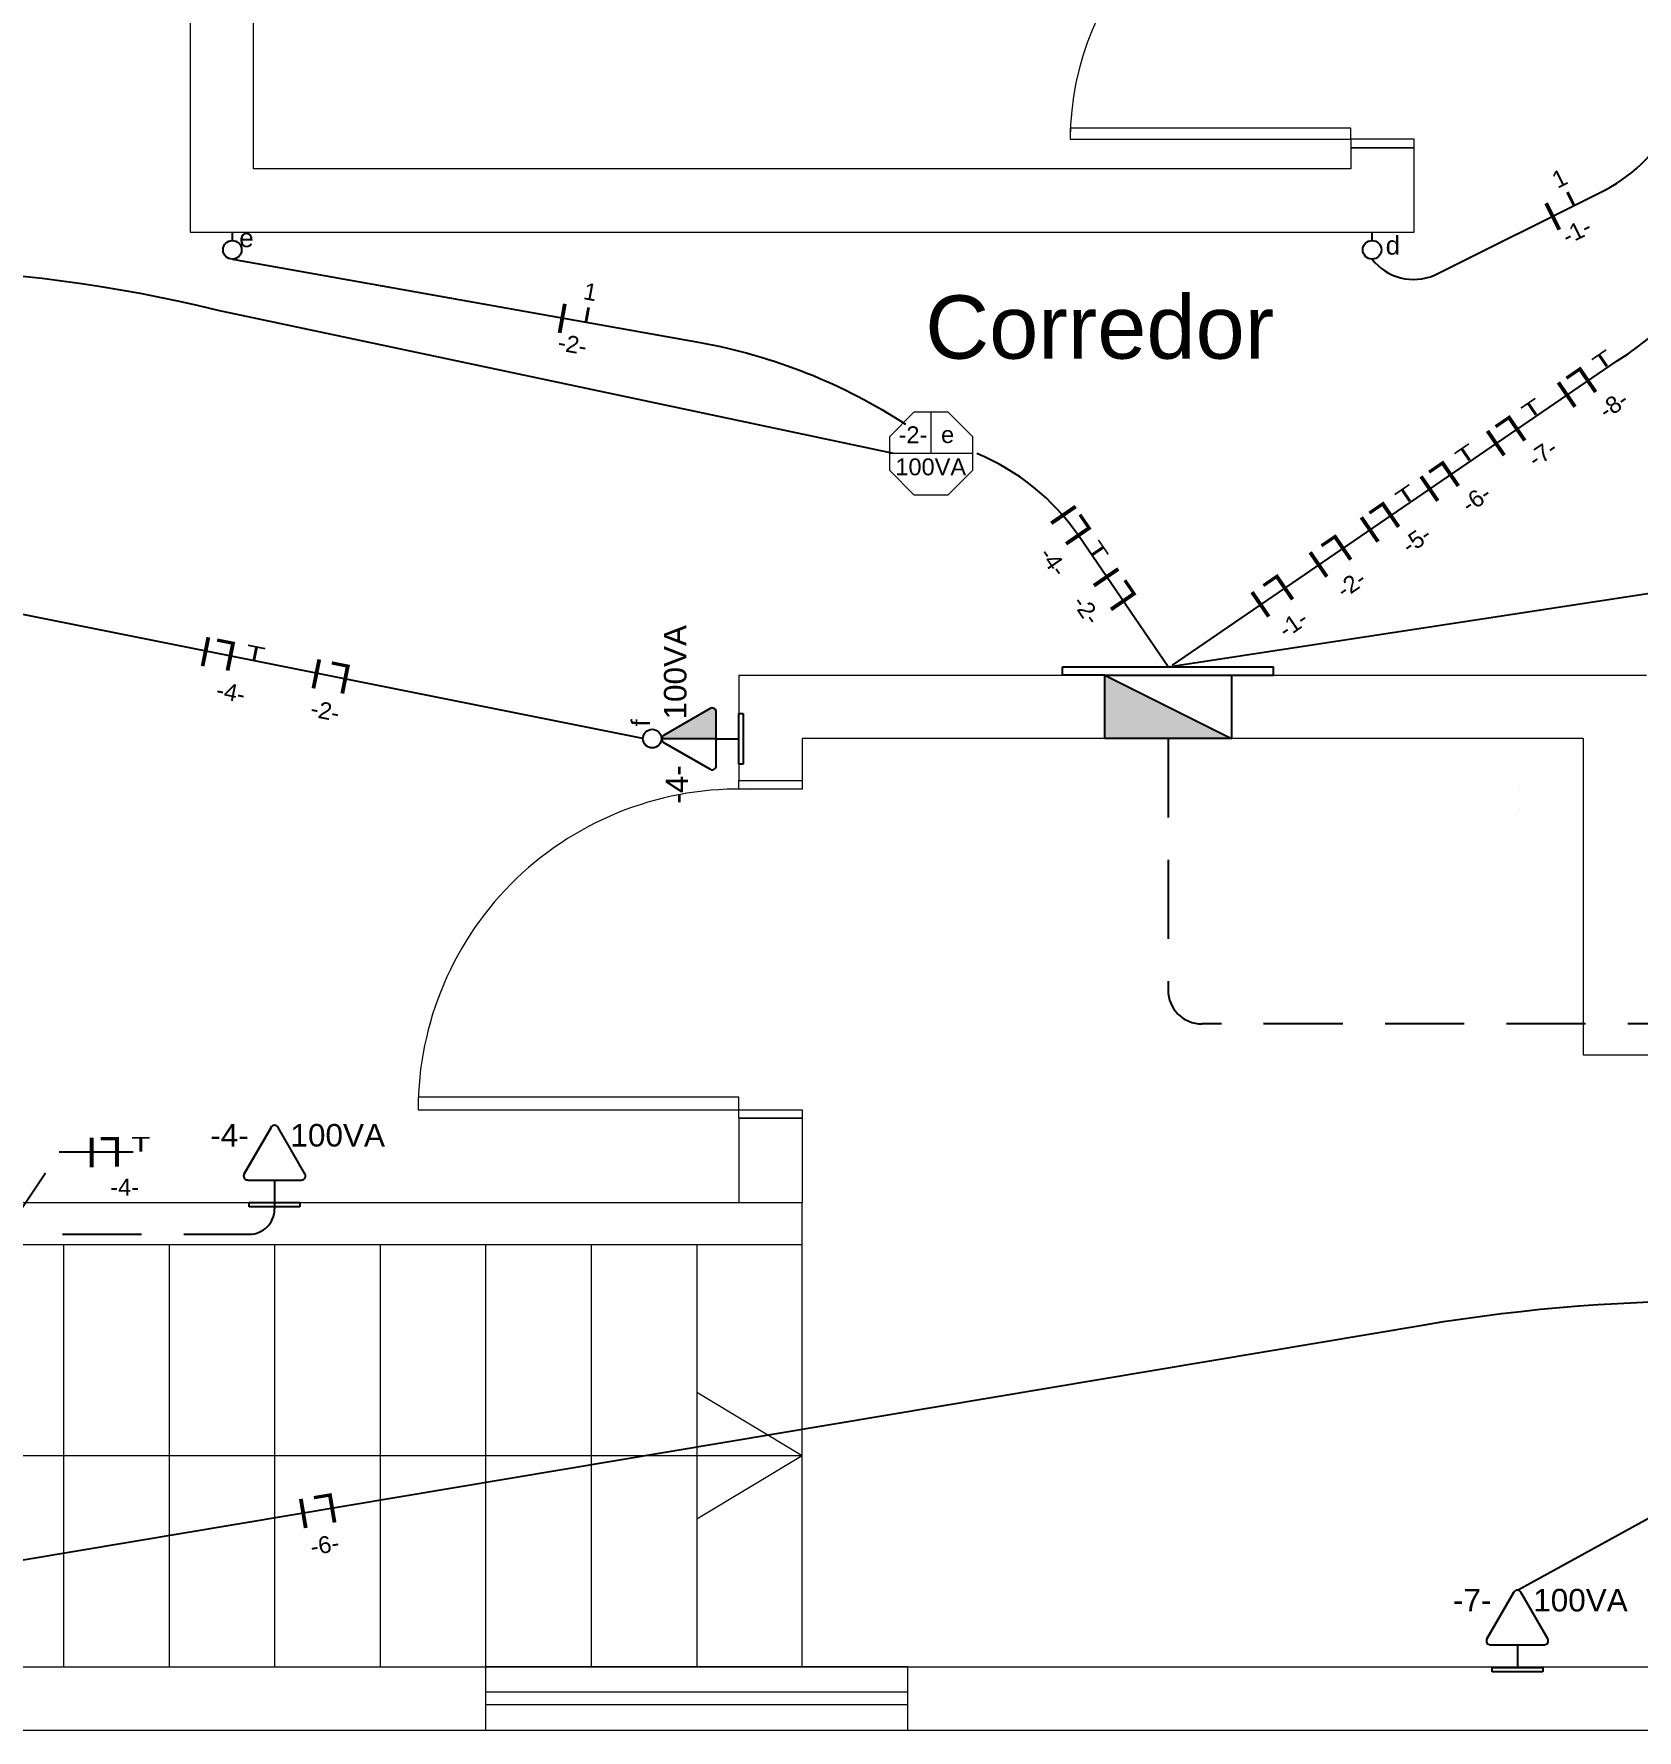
# Model space of a CAD drawing. Header units: millimetres. Extents: x 40 to 176, y -32 to 59.
# Drawn here: x 59.951 to 63.749, y 5.882 to 9.902 of the extents above; entities that cross this region are included whole.
import ezdxf
from ezdxf.enums import TextEntityAlignment as Align

# ---------------------------------------------------------------- set-up
doc = ezdxf.new("R2010")
doc.units = ezdxf.units.MM
doc.linetypes.add('HIDDEN', pattern=[0.375, 0.25, -0.125])
for name, color, linetype in [('1 - Circuitos', 7, 'Continuous'), ('22 - Textos', 7, 'Continuous'), ('5 - Identificadores', 7, 'Continuous'), ('7 - Eletroduto', 6, 'Continuous'), ('8 - Pontos de iluminação', 5, 'Continuous'), ('9 - Pontos de Tomadas', 240, 'Continuous')]:
    doc.layers.add(name, color=color, linetype=linetype)
doc.layers.add('21 - Portas', color=251, linetype='Continuous', lineweight=9)
doc.layers.add('4 - Edificação', color=8, linetype='Continuous', lineweight=20)
doc.styles.add('Arial0', font='arial.ttf', dxfattribs={"height": 3.14658})
doc.styles.add('SEACAD_Arial', font='arial.ttf')
doc.styles.get("Standard").update_dxf_attribs({"font": 'arial.ttf'})
doc.styles.add('TEXTO_NOMEQUADRO', font='arial.ttf')

# ---------------------------------------------------------------- blocks, each defined once
blk = doc.blocks.new('LAMPADA_TETO')
at = {"layer": '8 - Pontos de iluminação', "color": 5, "linetype": 'Continuous', "lineweight": 15, "true_color": 0x000005}
blk.add_lwpolyline([(0.0401, 0.0986), (-0.0412, 0.0986), (-0.0986, 0.0401), (-0.0986, -0.0395), (-0.0412, -0.098), (0.0401, -0.098), (0.0986, -0.0395), (0.0986, 0.0401)], close=True, dxfattribs=at)
for points in [[(0, 0), (0, 0.0986), (0, 0.0986)], [(0.0986, 0), (-0.0986, 0), (-0.0986, 0)]]:
    blk.add_lwpolyline(points, dxfattribs=at)
at = {"layer": '5 - Identificadores', "ltscale": 0.8}
blk.add_attdef('-N-', (-0.0775, 0.0247), '', height=0.04, dxfattribs=at)
at = {"layer": '5 - Identificadores', "ltscale": 0.8, "flags": 4}
blk.add_attdef('I', (0.0233, 0.025), '', height=0.04, dxfattribs=at)
blk.add_attdef('S-VA', text='', height=0.04, dxfattribs=at).set_placement((-0.0012, -0.0514), align=Align.CENTER)
blk = doc.blocks.new('TOMADA BAIXA')
at = {"layer": '9 - Pontos de Tomadas'}
for p, q in [((-0.072, 0.0682), (-0.0084, 0.1784)), ((-0.0084, 0.1784), (-0.072, 0.0682)), ((-0.0084, 0.1784), (-0.072, 0.0682)), ((0.072, 0.0682), (0.0084, 0.1784)), ((-0.0636, 0.0536), (0.0636, 0.0536)), ((0, 0.0536), (0, 0)), ((-0.06, -0.01), (-0.06, 0)), ((-0.06, 0), (0, 0)), ((0, 0), (0.06, 0)), ((0.06, 0), (0.06, -0.01)), ((0.06, -0.01), (-0.06, -0.01))]:
    blk.add_line(p, q, dxfattribs=at)
for centre, start, end in [((0, 0.1735), 29.9816, 150.0184), ((-0.0636, 0.0634), 150.0184, 270), ((0.0636, 0.0634), 270, 29.9816)]:
    blk.add_arc(centre, 0.00975, start, end, dxfattribs=at)
at = {"layer": '5 - Identificadores', "color": 7, "style": 'Arial0'}
for tag, p in [('-N-', (-0.1524, 0.1329)), ('VA', (0.0376, 0.1329))]:
    blk.add_attdef(tag, p, '', height=0.0534, dxfattribs=at)
blk = doc.blocks.new('CIRCUITO_TOMADA')
at = {"layer": '1 - Circuitos', "color": 1}
blk.add_attdef('I', (-0.074, -0.0364), '', height=0.07, dxfattribs=at)
at = {"layer": '1 - Circuitos', "color": 5}
blk.add_attdef('L', (0.0122, 0.035), '', height=0.07, rotation=180, dxfattribs=at)
at = {"layer": '1 - Circuitos', "color": 7, "width": 1.5}
blk.add_attdef('T', (0.0337, 0.0003), '', height=0.035, dxfattribs=at)
at = {"layer": '5 - Identificadores', "ltscale": 0.8}
blk.add_attdef('-N-', (-0.0167, -0.1035), '', height=0.04, dxfattribs=at)
blk = doc.blocks.new('TOMADA MEDIA')
at = {"layer": '9 - Pontos de Tomadas'}
h = blk.add_hatch(color=256, dxfattribs=at)
h.dxf.hatch_style = 1
h.paths.add_polyline_path([(0.0084, 0.1784, 0.268035), (0, 0.1833), (0, 0.0536), (0.0636, 0.0536, 0.577243), (0.072, 0.0682)])
for p, q in [((-0.072, 0.0682), (-0.0084, 0.1784)), ((-0.0084, 0.1784), (-0.072, 0.0682)), ((-0.0084, 0.1784), (-0.072, 0.0682)), ((0, 0.0536), (0, 0.1833)), ((0.072, 0.0682), (0.0084, 0.1784)), ((-0.0636, 0.0536), (0.0636, 0.0536)), ((0, 0.0536), (0, 0)), ((-0.06, -0.01), (-0.06, 0)), ((-0.06, 0), (0, 0)), ((0, 0), (0.06, 0)), ((0.06, 0), (0.06, -0.01)), ((0.06, -0.01), (-0.06, -0.01))]:
    blk.add_line(p, q, dxfattribs=at)
for centre, start, end in [((0, 0.1735), 29.9816, 150.0184), ((-0.0636, 0.0634), 150.0184, 270), ((0.0636, 0.0634), 270, 29.9816)]:
    blk.add_arc(centre, 0.00975, start, end, dxfattribs=at)
at = {"layer": '5 - Identificadores', "color": 7, "style": 'Arial0'}
for tag, p in [('-N-', (-0.1533, 0.1203)), ('VA', (0.046, 0.1242))]:
    blk.add_attdef(tag, p, '', height=0.0534, dxfattribs=at)
blk = doc.blocks.new('CIRCUITO_TOMADA (1)')
at = {"layer": '1 - Circuitos', "color": 1}
blk.add_attdef('I', (-0.074, -0.0364), '', height=0.07, dxfattribs=at)
at = {"layer": '1 - Circuitos', "color": 5}
blk.add_attdef('L', (0.0122, 0.035), '', height=0.07, rotation=180, dxfattribs=at)
at = {"layer": '1 - Circuitos', "color": 7, "width": 1.5}
blk.add_attdef('T', (0.0337, 0.0003), '', height=0.035, dxfattribs=at)
at = {"layer": '5 - Identificadores', "ltscale": 0.8}
blk.add_attdef('-N-', (-0.0167, -0.1035), '', height=0.04, dxfattribs=at)
blk = doc.blocks.new('CIRCUITO_LAMPADA')
at = {"layer": '1 - Circuitos', "color": 1}
blk.add_attdef('I', (-0.0831, -0.0365), '', height=0.07, dxfattribs=at)
at = {"layer": '1 - Circuitos', "color": 5}
blk.add_attdef('L', (0.0125, 0.035), '', height=0.07, rotation=180, dxfattribs=at)
at = {"layer": '5 - Identificadores', "ltscale": 0.8}
blk.add_attdef('-N-', (-0.066, -0.103), '', height=0.04, dxfattribs=at)
blk = doc.blocks.new('FASE_RETORNO')
at = {"layer": '1 - Circuitos', "color": 1}
blk.add_attdef('I', (-0.014, -0.0359), '', height=0.07, dxfattribs=at)
at = {"layer": '1 - Circuitos', "color": 3, "width": 1.5}
blk.add_attdef('I', (0.0462, 0.0004), '', height=0.035, dxfattribs=at)
at = {"layer": '5 - Identificadores', "ltscale": 0.8}
for tag, p in [('R', (0.0387, 0.0527)), ('-N-', (0.0004, -0.0772))]:
    blk.add_attdef(tag, p, '', height=0.04, dxfattribs=at)

msp = doc.modelspace()

# ---------------------------------------------------------------- hatches: boundary and pattern name
at = {"layer": '7 - Eletroduto'}
h = msp.add_hatch(color=256, dxfattribs=at)
h.dxf.hatch_style = 1
h.paths.add_polyline_path([(62.4876, 8.2323), (62.7876, 8.2323), (62.4876, 8.3823)])

# ---------------------------------------------------------------- linework, layer by layer
at = {"layer": '21 - Portas'}
for p, q in [((62.0208, 5.9723), (61.0208, 5.9723)), ((62.0208, 5.9423), (61.0208, 5.9423))]:
    msp.add_line(p, q, dxfattribs=at)
for points in [[(63.0708, 9.6523), (63.0708, 9.6786), (62.4058, 9.6786), (62.4058, 9.6523)], [(63.0708, 9.6323), (63.2208, 9.6323), (63.2208, 9.6523), (63.0708, 9.6523)], [(61.6208, 8.1323), (61.7708, 8.1323), (61.7708, 8.1123), (61.6208, 8.1123)], [(61.6208, 7.3523), (61.6208, 7.3823), (60.8608, 7.3823), (60.8608, 7.3523)], [(61.6208, 7.3523), (61.7708, 7.3523), (61.7708, 7.3323), (61.6208, 7.3323)], [(62.0208, 6.0323), (61.0208, 6.0323), (61.0208, 5.8823), (62.0208, 5.8823)]]:
    msp.add_lwpolyline(points, close=True, dxfattribs=at)
for centre, radius, start in [((63.0708, 9.6523), 0.665, 90), ((61.6208, 7.3523), 0.76, 87.7377)]:
    msp.add_arc(centre, radius, start, 180, dxfattribs=at)
at = {"layer": '4 - Edificação'}
for p, q in [((60.3208, 13.5823), (60.3208, 9.4323)), ((60.4708, 9.5823), (60.4708, 12.7323)), ((63.2208, 9.6323), (63.0708, 9.6323)), ((63.0708, 9.6323), (63.0708, 9.5823)), ((63.2208, 9.4323), (63.2208, 9.6323)), ((63.0708, 9.5823), (60.4708, 9.5823)), ((60.3208, 9.4323), (63.2208, 9.4323)), ((61.6208, 8.3823), (63.7708, 8.3823)), ((61.6208, 8.3823), (61.6208, 8.1323)), ((63.6208, 8.2323), (61.7708, 8.2323)), ((61.7708, 8.2323), (61.7708, 8.1323)), ((63.6208, 8.2323), (63.6208, 7.4823)), ((63.6208, 7.4823), (70.5408, 7.4823)), ((61.6208, 7.3323), (61.7708, 7.3323)), ((61.6208, 7.3323), (61.6208, 7.1323)), ((61.7708, 7.3323), (61.7708, 7.1323)), ((57.2708, 7.1323), (61.7708, 7.1323)), ((61.7708, 6.0323), (61.7708, 7.1323)), ((61.7708, 7.0323), (57.2708, 7.0323)), ((60.0208, 7.0323), (60.0208, 6.0323)), ((60.2708, 7.0323), (60.2708, 6.0323)), ((60.5208, 7.0323), (60.5208, 6.0323)), ((60.7708, 7.0323), (60.7708, 6.0323)), ((61.0208, 7.0323), (61.0208, 6.0323)), ((61.2708, 7.0323), (61.2708, 6.0323)), ((61.5208, 7.0323), (61.5208, 6.0323)), ((61.7708, 6.5323), (61.5208, 6.6823)), ((61.7708, 6.5323), (57.2708, 6.5323)), ((61.7708, 6.5323), (61.5208, 6.3823)), ((55.8208, 6.0323), (61.6708, 6.0323)), ((61.6708, 6.0323), (73.7708, 6.0323)), ((55.6708, 5.8823), (80.4208, 5.8823))]:
    msp.add_line(p, q, dxfattribs=at)
at = {"layer": '4 - Edificação', "color": 252}
msp.add_lwpolyline([(53.5708, 5.8823), (80.5708, 5.8823), (80.5708, 13.8823), (53.5708, 13.8823)], close=True, dxfattribs=at)
at = {"layer": '7 - Eletroduto'}
for p, q in [((62.3876, 8.3823), (62.3876, 8.4023)), ((62.3876, 8.4023), (62.8876, 8.4023)), ((62.8876, 8.3823), (62.8876, 8.4023)), ((62.4876, 8.3823), (62.3876, 8.3823)), ((62.4876, 8.3823), (62.7876, 8.3823)), ((62.4876, 8.2323), (62.4876, 8.3823)), ((62.4876, 8.3823), (62.7876, 8.2323)), ((62.7876, 8.3823), (62.7876, 8.2323)), ((62.7876, 8.3823), (62.8876, 8.3823)), ((62.7876, 8.2323), (62.4876, 8.2323)), ((60.5208, 7.1323), (60.5208, 7.1173))]:
    msp.add_line(p, q, dxfattribs=at)
at = {"layer": '7 - Eletroduto', "linetype": 'HIDDEN', "ltscale": 0.75}
for p, q in [((62.6376, 8.2323), (62.6376, 7.6358)), ((66.789, 7.5558), (62.7176, 7.5558)), ((58.5808, 7.0573), (60.4608, 7.0573))]:
    msp.add_line(p, q, dxfattribs=at)
at = {"layer": '7 - Eletroduto', "linetype": 'HIDDEN', "ltscale": 0.7}
for p, q in [((59.8811, 7.0573), (60.0107, 7.2525)), ((60.0107, 7.2525), (60.2854, 7.2525))]:
    msp.add_line(p, q, dxfattribs=at)
at = {"layer": '7 - Eletroduto'}
for points in [[(62.6484, 8.4062), (63.7015, 9.1271, 0.380425), (63.9477, 9.9525, 9.011716)], [(63.1208, 9.3683, 0.343618), (63.269, 9.3304), (63.6598, 9.5256, 0.328108), (63.8704, 9.9158, -2.07484)], [(60.4208, 9.3683), (61.5287, 9.1704, -0.10122), (62.0159, 8.9767, 0.298557)], [(61.9872, 8.9073), (60.3874, 9.2464, 0.109232), (58.8943, 9.2811, -7.927458)], [(61.3935, 8.232), (59.6947, 8.5718, -0.234093), (58.8651, 9.2121, -1.599991)], [(62.6376, 8.4023), (62.425, 8.713, 0.146518), (62.1844, 8.9073, 1.489882)], [(62.6376, 8.4023), (65.0745, 8.7749, -0.268224), (65.7452, 8.5129, 0.480889)], [(63.4708, 8.1111), (63.4708, 8.1111, 5.891409)], [(63.4708, 8.0652), (63.4708, 8.0652, 8.750007)], [(59.4115, 6.1996), (63.2449, 6.8429, -0.089516), (64.7088, 6.8249, 0.095719)], [(63.465, 6.2139), (64.0557, 6.5388, -0.085445), (64.6801, 6.7558, -24.147978)]]:
    msp.add_lwpolyline(points, format="xyb", dxfattribs=at)
at = {"layer": '7 - Eletroduto', "linetype": 'HIDDEN', "ltscale": 0.75}
for centre, radius, start, end in [((62.7176, 7.6358), 0.08, 180, 270), ((60.4608, 7.1173), 0.06, 270, 0)]:
    msp.add_arc(centre, radius, start, end, dxfattribs=at)
at = {"layer": '9 - Pontos de Tomadas'}
for p, q in [((60.4208, 9.4123), (60.4208, 9.4323)), ((63.1208, 9.4123), (63.1208, 9.4323))]:
    msp.add_line(p, q, dxfattribs=at)
for centre in [(60.4208, 9.3903), (63.1208, 9.3903), (61.4155, 8.232)]:
    msp.add_circle(centre, 0.022, dxfattribs=at)

# ---------------------------------------------------------------- block references
at = {"layer": '8 - Pontos de iluminação', "color": 142}
ref = msp.add_blockref('FASE_RETORNO', (61.2029, 9.2286), dxfattribs=dict(at, rotation=349.8723238927093))
ref.add_attrib('R', '1', (61.2502, 9.2737), dxfattribs={"layer": '5 - Identificadores', "ltscale": 0.8, "height": 0.04, "rotation": 349.8723})
ref.add_attrib('-N-', '-2-', (61.1897, 9.1525), dxfattribs={"layer": '5 - Identificadores', "ltscale": 0.8, "height": 0.04, "rotation": 349.8723})
ref.add_attrib('I', 'I', (61.2485, 9.2209), dxfattribs={"layer": '1 - Circuitos', "color": 3, "height": 0.035, "rotation": 349.8723, "width": 1.5})
ref.add_attrib('I', 'I', (61.1828, 9.1958), dxfattribs={"layer": '1 - Circuitos', "color": 1, "height": 0.07, "rotation": 349.8723})
ref = msp.add_blockref('LAMPADA_TETO', (62.0765, 8.9073), dxfattribs=at)
ref.add_attrib('-N-', '-2-', (61.999, 8.932), dxfattribs={"layer": '5 - Identificadores', "ltscale": 0.8, "height": 0.04})
ref.add_attrib('I', 'e', (62.0998, 8.9324), dxfattribs={"layer": '5 - Identificadores', "ltscale": 0.8, "height": 0.04})
ref.add_attrib('S-VA', '100VA', dxfattribs={"layer": '5 - Identificadores', "ltscale": 0.8, "height": 0.04}).set_placement((62.0753, 8.8559), align=Align.CENTER)
for name, p, rotation, values in [('CIRCUITO_TOMADA', (62.425, 8.713), 304.3962857563969, {'T': 'T', '-N-': '-4-', 'L': 'L', 'I': 'I'}), ('CIRCUITO_LAMPADA', (62.5313, 8.5577), 304.3962857563969, {'-N-': '-2-', 'L': 'L', 'I': 'I'}), ('TOMADA MEDIA', (61.6208, 8.2312), 90.00000000000001, {'VA': '100VA', '-N-': '-4-'}), ('CIRCUITO_TOMADA (1)', (60.4167, 8.4274), 348.6901224234209, {'T': 'T', '-N-': '-4-', 'L': 'L', 'I': 'I'}), ('CIRCUITO_LAMPADA', (60.6882, 8.3731), 348.6901224234209, {'-N-': '-2-', 'L': 'L', 'I': 'I'})]:
    msp.add_blockref(name, p, dxfattribs=dict(at, rotation=rotation)).add_auto_attribs(values)
for name, p, values in [('TOMADA BAIXA', (60.5208, 7.1323), {'VA': '100VA', '-N-': '-4-'}), ('CIRCUITO_TOMADA', (60.1481, 7.2525), {'T': 'T', '-N-': '-4-', 'L': 'L', 'I': 'I'})]:
    msp.add_blockref(name, p, dxfattribs=at).add_auto_attribs(values)
at = {"layer": '9 - Pontos de Tomadas', "color": 142}
ref = msp.add_blockref('FASE_RETORNO', (63.5489, 9.4702), dxfattribs=dict(at, rotation=26.54370654679973))
ref.add_attrib('R', '1', (63.56, 9.5346), dxfattribs={"layer": '5 - Identificadores', "ltscale": 0.8, "height": 0.04, "rotation": 26.5437})
ref.add_attrib('-N-', '-1-', (63.5838, 9.4013), dxfattribs={"layer": '5 - Identificadores', "ltscale": 0.8, "height": 0.04, "rotation": 26.5437})
ref.add_attrib('I', 'I', (63.5901, 9.4912), dxfattribs={"layer": '1 - Circuitos', "color": 3, "height": 0.035, "rotation": 26.5437, "width": 1.5})
ref.add_attrib('I', 'I', (63.5524, 9.4319), dxfattribs={"layer": '1 - Circuitos', "color": 1, "height": 0.07, "rotation": 26.5437})
for name, p, rotation, values in [('CIRCUITO_TOMADA', (63.631, 9.0824), 34.39628575639708, {'T': 'T', '-N-': '-8-', 'L': 'L', 'I': 'I'}), ('CIRCUITO_TOMADA', (63.4631, 8.9675), 34.39628575639708, {'T': 'T', '-N-': '-7-', 'L': 'L', 'I': 'I'}), ('CIRCUITO_TOMADA', (63.3057, 8.8597), 34.39628575639708, {'T': 'T', '-N-': '-6-', 'L': 'L', 'I': 'I'}), ('CIRCUITO_TOMADA', (63.1642, 8.7628), 34.39628575639708, {'T': 'T', '-N-': '-5-', 'L': 'L', 'I': 'I'}), ('CIRCUITO_LAMPADA', (63.0505, 8.685), 34.39628575639708, {'-N-': '-2-', 'L': 'L', 'I': 'I'}), ('CIRCUITO_LAMPADA', (62.9128, 8.5907), 34.39628575639708, {'-N-': '-1-', 'L': 'L', 'I': 'I'}), ('CIRCUITO_LAMPADA', (60.6572, 6.4087), 9.525612006770485, {'-N-': '-6-', 'L': 'L', 'I': 'I'})]:
    msp.add_blockref(name, p, dxfattribs=dict(at, rotation=rotation)).add_auto_attribs(values)
msp.add_blockref('TOMADA BAIXA', (63.465, 6.0306), dxfattribs=at).add_auto_attribs({'VA': '100VA', '-N-': '-7-'})

# ---------------------------------------------------------------- texts
at = {"layer": '22 - Textos', "insert": (62.0623, 9.2823), "char_height": 0.15, "width": 0.854225, "attachment_point": 1, "style": 'TEXTO_NOMEQUADRO'}
msp.add_mtext('{\\C252;Corredor}', dxfattribs=at)
at = {"layer": '5 - Identificadores', "style": 'SEACAD_Arial'}
for s, p in [('e', (60.4372, 9.3966)), ('d', (63.1531, 9.3789))]:
    msp.add_text(s, height=0.044, dxfattribs=at).set_placement(p)
msp.add_text('f', height=0.044, rotation=89.1308, dxfattribs=at).set_placement((61.41, 8.2603))

doc.saveas('drawing.dxf')
